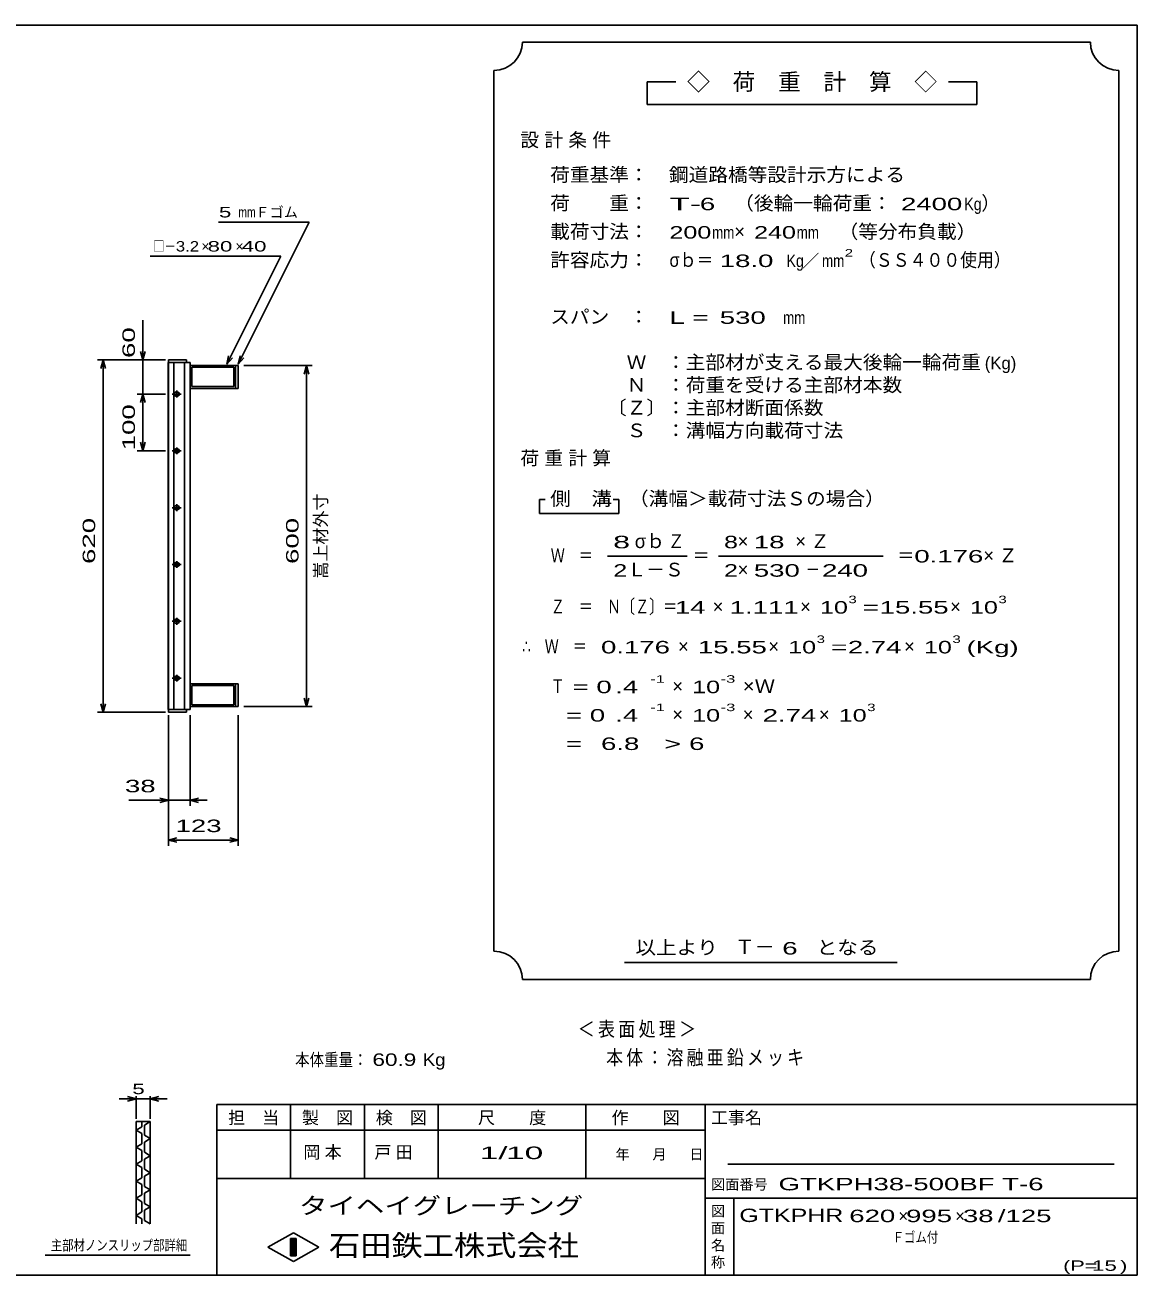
# Model space of a CAD drawing. Units: millimetres, scale not verified. Extents: x -1820 to 1731, y -1282 to 1054.
# Drawn here: x -227 to 1731, y -1146 to 1054 of the extents above; entities that cross this region are included whole.
import ezdxf
from ezdxf.enums import TextEntityAlignment as Align

# ---------------------------------------------------------------- set-up
doc = ezdxf.new("R2010")
doc.units = ezdxf.units.MM
doc.header["$LTSCALE"] = 10
for name, color, linetype, lineweight in [('0_2', 150, 'Continuous', 25), ('16', 3, 'Continuous', 25), ('22', 4, 'Continuous', 25), ('24', 2, 'Continuous', 25), ('32', 4, 'Continuous', 25)]:
    doc.layers.add(name, color=color, linetype=linetype, lineweight=lineweight)
doc.styles.add('ベクトル', font='')
doc.styles.get('ベクトル').set_extended_font_data('ベクトル')

msp = doc.modelspace()

# ---------------------------------------------------------------- linework, layer by layer
at = {"layer": '0_2'}
for p, q in [((-1729, 1053.5), (1731, 1053.5)), ((1731, 1053.5), (1731, -1146.5)), ((1731, -846.5), (111, -846.5)), ((111, -846.5), (111, -1146.5)), ((241, -846.5), (241, -976.5)), ((371, -976.5), (371, -846.5)), ((501, -846.5), (501, -976.5)), ((761, -976.5), (761, -846.5)), ((971, -846.5), (971, -1146.5)), ((971, -891.5), (111, -891.5)), ((1691, -951.5), (1011, -951.5)), ((111, -976.5), (971, -976.5)), ((971, -1011.5), (1731, -1011.5)), ((1021, -1146.5), (1021, -1011.5)), ((201, -1097.5), (246, -1072.5)), ((246, -1072.5), (291, -1097.5)), ((246, -1122.5), (201, -1097.5)), ((241, -1082.5), (251, -1082.5)), ((241, -1112.5), (241, -1082.5)), ((241, -1082.5), (243, -1082.5)), ((243, -1082.5), (243, -1112.5)), ((245, -1112.5), (245, -1082.5)), ((245, -1082.5), (247, -1082.5)), ((291, -1097.5), (246, -1122.5)), ((247, -1082.5), (247, -1112.5)), ((249, -1112.5), (249, -1082.5)), ((249, -1082.5), (251, -1082.5)), ((251, -1082.5), (251, -1112.5)), ((251, -1082.5), (251, -1112.5)), ((251, -1112.5), (241, -1112.5)), ((243, -1112.5), (245, -1112.5)), ((247, -1112.5), (249, -1112.5)), ((1731, -1146.5), (-1729, -1146.5))]:
    msp.add_line(p, q, dxfattribs=at)
at = {"layer": '16'}
for p, q in [((58, 464), (26, 464)), ((26, 464), (26, 459.5)), ((58, 459.5), (58, 464)), ((25.3, -151.5), (25.3, 459.5)), ((25.3, 459.5), (26, 459.5)), ((26, 459.5), (58, 459.5)), ((26, 459.5), (26, -151.5)), ((64, 459.5), (26, 459.5)), ((35.5, 459.5), (35.5, -151.5)), ((54.5, -151.5), (54.5, 459.5)), ((64, -151.5), (64, 459.5)), ((64, 454), (144, 454)), ((64, 414), (64, 454)), ((67, 451), (141, 451)), ((67, 417), (67, 451)), ((141, 451), (141, 417)), ((144, 454), (144, 414)), ((144, 454), (149, 454)), ((149, 454), (149, 414)), ((32.5, 404), (48.5, 404)), ((42.5, 407), (38.5, 407)), ((38.5, 401), (42.5, 401)), ((40.5, 410), (40.5, 398)), ((144, 414), (64, 414)), ((141, 417), (67, 417)), ((149, 414), (144, 414)), ((40.5, 310), (40.5, 298)), ((32.5, 304), (48.5, 304)), ((42.5, 307), (38.5, 307)), ((38.5, 301), (42.5, 301)), ((32.5, 204), (48.5, 204)), ((42.5, 207), (38.5, 207)), ((38.5, 201), (42.5, 201)), ((40.5, 210), (40.5, 198)), ((40.5, 110), (40.5, 98)), ((32.5, 104), (48.5, 104)), ((42.5, 107), (38.5, 107)), ((38.5, 101), (42.5, 101)), ((32.5, 4), (48.5, 4)), ((42.5, 7), (38.5, 7)), ((38.5, 1), (42.5, 1)), ((40.5, 10), (40.5, -2)), ((32.5, -96), (48.5, -96)), ((42.5, -93), (38.5, -93)), ((38.5, -99), (42.5, -99)), ((40.5, -90), (40.5, -102)), ((144, -106), (64, -106)), ((64, -106), (64, -146)), ((141, -109), (67, -109)), ((67, -109), (67, -143)), ((141, -143), (141, -109)), ((144, -146), (144, -106)), ((149, -106), (144, -106)), ((149, -146), (149, -106)), ((26, -151.5), (25.3, -151.5)), ((26, -151.5), (58, -151.5)), ((26, -156), (26, -151.5)), ((26, -151.5), (64, -151.5)), ((58, -151.5), (58, -156)), ((64, -146), (144, -146)), ((67, -143), (141, -143)), ((144, -146), (149, -146)), ((58, -156), (26, -156))]:
    msp.add_line(p, q, dxfattribs=at)
for centre, radius, start, end in [((38.5, 404), 3, 90, 270), ((40.5, 404), 4, 46.6, 133.4), ((40.5, 404), 4, 226.6, 313.4), ((42.5, 404), 3, 270, 90), ((40.5, 304), 4, 46.6, 133.4), ((38.5, 304), 3, 90, 270), ((40.5, 304), 4, 226.6, 313.4), ((42.5, 304), 3, 270, 90), ((38.5, 204), 3, 90, 270), ((40.5, 204), 4, 46.6, 133.4), ((40.5, 204), 4, 226.6, 313.4), ((42.5, 204), 3, 270, 90), ((38.5, 104), 3, 90, 270), ((40.5, 104), 4, 46.6, 133.4), ((40.5, 104), 4, 226.6, 313.4), ((42.5, 104), 3, 270, 90), ((38.5, 4), 3, 90, 270), ((40.5, 4), 4, 46.6, 133.4), ((40.5, 4), 4, 226.6, 313.4), ((42.5, 4), 3, 270, 90), ((38.5, -96), 3, 90, 270), ((40.5, -96), 4, 46.6, 133.4), ((40.5, -96), 4, 226.6, 313.4), ((42.5, -96), 3, 270, 90)]:
    msp.add_arc(centre, radius, start, end, dxfattribs=at)
at = {"layer": '22'}
for p, q in [((114, 706.5), (274, 706.5)), ((149, 456.5), (274, 706.5)), ((-6, 646.5), (224, 646.5)), ((129, 456.5), (224, 646.5)), ((-19, 464), (-19, 534)), ((-99, 464), (21, 464)), ((-93, 449), (-89, 464)), ((-85, 449), (-89, 464)), ((-89, -156), (-89, 464)), ((21, 464), (-29, 464)), ((-19, 464), (-23, 479)), ((-15, 479), (-19, 464)), ((-19, 464), (-19, 404)), ((129, 456.5), (132, 471.1)), ((129, 456.5), (139, 467.5)), ((149, 456.5), (152, 471.1)), ((149, 456.5), (159, 467.5)), ((159, 454), (279, 454)), ((265, 439), (269, 454)), ((273, 439), (269, 454)), ((269, -146), (269, 454)), ((-29, 404), (21, 404)), ((-23, 389), (-19, 404)), ((-15, 389), (-19, 404)), ((-19, 304), (-19, 404)), ((-19, 304), (-23, 319)), ((-19, 304), (-15, 319)), ((-29, 304), (21, 304)), ((269, -146), (265, -131)), ((269, -146), (273, -131)), ((-89, -156), (-93, -141)), ((-89, -156), (-85, -141)), ((159, -146), (279, -146)), ((-99, -156), (21, -156)), ((26, -321), (26, -161)), ((26, -391), (26, -161)), ((64, -321), (64, -161)), ((149, -391), (149, -161)), ((26, -311), (11, -307)), ((64, -311), (79, -307)), ((-44, -311), (26, -311)), ((11, -315), (26, -311)), ((26, -311), (64, -311)), ((79, -315), (64, -311)), ((64, -311), (94, -311)), ((26, -381), (41, -377)), ((41, -385), (26, -381)), ((26, -381), (149, -381)), ((149, -381), (134, -377)), ((134, -385), (149, -381))]:
    msp.add_line(p, q, dxfattribs=at)
at = {"layer": '24', "color": 4}
for p, q in [((1649, 1023.5), (649, 1023.5)), ((599, 973.5), (599, -576.5)), ((1699, -576.5), (1699, 973.5)), ((919, 953.5), (869, 953.5)), ((869, 953.5), (869, 913.5)), ((1449, 953.5), (1399, 953.5)), ((1449, 913.5), (1449, 953.5)), ((869, 913.5), (1449, 913.5)), ((689, 218.5), (679, 218.5)), ((679, 218.5), (679, 193.5)), ((819, 218.5), (809, 218.5)), ((819, 193.5), (819, 218.5)), ((679, 193.5), (819, 193.5)), ((799, 118.5), (939, 118.5)), ((994, 118.5), (1284, 118.5)), ((829, -596.5), (1309, -596.5)), ((649, -626.5), (1649, -626.5))]:
    msp.add_line(p, q, dxfattribs=at)
for centre, start, end in [((599, 1023.5), 270, 0), ((1699, 1023.5), 180, 270), ((599, -626.5), 0, 90), ((1699, -626.5), 90, 180)]:
    msp.add_arc(centre, 50, start, end, dxfattribs=at)
at = {"layer": '32'}
for p, q in [((-31, -836.5), (-46, -832.5)), ((-31, -871.5), (-31, -831.5)), ((-6, -831.5), (-6, -871.5)), ((-6, -836.5), (9, -832.5)), ((-31, -836.5), (-61, -836.5)), ((-46, -840.5), (-31, -836.5)), ((-31, -836.5), (-6, -836.5)), ((9, -840.5), (-6, -836.5)), ((-6, -836.5), (24, -836.5)), ((-31, -876.5), (-6, -876.5)), ((-31, -1056.5), (-31, -876.5)), ((-21, -876.5), (-21, -885.5)), ((-6, -876.5), (-16, -882.5)), ((-6, -876.5), (-6, -1056.5)), ((-21, -885.5), (-31, -891.5)), ((-31, -891.5), (-21, -897.5)), ((-21, -897.5), (-21, -915.5)), ((-16, -882.5), (-16, -900.5)), ((-16, -900.5), (-6, -906.5)), ((-21, -915.5), (-31, -921.5)), ((-31, -921.5), (-21, -927.5)), ((-6, -906.5), (-16, -912.5)), ((-16, -912.5), (-16, -930.5)), ((-21, -945.5), (-31, -951.5)), ((-21, -927.5), (-21, -945.5)), ((-16, -930.5), (-6, -936.5)), ((-6, -936.5), (-16, -942.5)), ((-16, -942.5), (-16, -960.5)), ((-31, -951.5), (-21, -957.5)), ((-21, -957.5), (-21, -975.5)), ((-16, -960.5), (-6, -966.5)), ((-6, -966.5), (-16, -972.5)), ((-21, -975.5), (-31, -981.5)), ((-31, -981.5), (-21, -987.5)), ((-21, -987.5), (-21, -1005.5)), ((-16, -972.5), (-16, -990.5)), ((-21, -1005.5), (-31, -1011.5)), ((-31, -1011.5), (-21, -1017.5)), ((-16, -990.5), (-6, -996.5)), ((-6, -996.5), (-16, -1002.5)), ((-16, -1002.5), (-16, -1020.5)), ((-21, -1017.5), (-21, -1035.5)), ((-16, -1020.5), (-6, -1026.5)), ((-6, -1026.5), (-16, -1032.5)), ((-16, -1032.5), (-16, -1050.5)), ((-21, -1035.5), (-31, -1041.5)), ((-31, -1041.5), (-21, -1047.5)), ((-21, -1047.5), (-21, -1056.5)), ((-16, -1050.5), (-6, -1056.5)), ((64, -1111.5), (-191, -1111.5))]:
    msp.add_line(p, q, dxfattribs=at)

# ---------------------------------------------------------------- texts
at = {"layer": '0_2', "style": 'ベクトル'}
for s, height, p in [('担\u3000当', 21.99, (131, -869.5)), ('製\u3000図', 21.99, (261, -869.5)), ('検\u3000図', 21.99, (391, -869.5)), ('尺\u3000\u3000度', 21.99, (571, -869.5)), ('作\u3000\u3000図', 21.99, (806, -869.5)), ('工事名', 21.99, (981, -869.5)), ('年', 18.3, (813, -934)), ('月', 18.3, (878, -934)), ('日', 18.3, (943, -934)), ('図面番号', 18.33, (981, -987)), ('図', 18.3, (981, -1034)), ('面', 18.3, (981, -1064)), ('名', 18.3, (981, -1094)), ('称', 18.3, (981, -1124))]:
    msp.add_text(s, height=height, dxfattribs=at).set_placement(p, align=Align.MIDDLE_LEFT)
at = {"layer": '0_2', "color": 222, "style": 'ベクトル'}
for s, height, width, p in [('タイヘイグレーチング', 29.33, 1.25, (256, -1024.5)), ('石田鉄工株式会社', 36.66, 1.1, (308.5, -1094.5))]:
    msp.add_text(s, height=height, dxfattribs=dict(at, width=width)).set_placement(p, align=Align.MIDDLE_LEFT)
at = {"layer": '22', "color": 2, "style": 'ベクトル'}
for s, height, width, p in [(' 5 ', 18.33, 1.6, (104, 724)), ('mm', 18.33, 0.75, (149, 724)), ('□－', 18.33, 0.8, (-1, 664)), ('3.2', 18.33, 1.2, (39, 664)), (' 80 ', 18.33, 1.6, (84, 664)), (' 40 ', 18.33, 1.6, (144, 664)), (' 38 ', 21.99, 1.65, (-64, -286)), (' 123 ', 21.99, 1.65, (25, -356)), ('本体重量：', 21.99, 0.85, (249, -767.5)), (' 60.9', 21.99, 1.35, (374, -767.5)), ('Kg', 21.99, 1.1, (474, -767.5)), ('1/', 21.99, 2, (574, -931.5)), (' 10 ', 21.99, 2, (604, -931.5)), ('GTKPH38-500BF T-6               ', 21.99, 1.65, (1100, -986.5)), ('GTKPHR', 23.46, 1.4, (1031, -1041.5)), (' 620 ', 21.99, 1.65, (1211, -1042.5)), (' 995 ', 21.99, 1.65, (1311, -1042.5)), (' 38 ', 21.99, 1.65, (1411, -1042.5)), ('/', 22, 1.65, (1486, -1042.5)), (' 125 ', 21.99, 1.65, (1486, -1042.5)), ('Ｆゴム付', 18.33, 0.8, (1301, -1080)), ('(P=', 18.33, 1.55, (1601, -1130)), (' 15 ', 18.33, 1.6, (1641, -1130)), (')', 18.3, 1.6, (1701, -1130))]:
    msp.add_text(s, height=height, dxfattribs=dict(at, width=width)).set_placement(p, align=Align.MIDDLE_LEFT)
for s, height, p in [('Ｆゴム', 18.33, (179, 724)), ('×', 18.3, (84, 664)), ('×', 18.3, (144, 664)), ('×', 22, (1311, -1042.5)), ('×', 22, (1411, -1042.5))]:
    msp.add_text(s, height=height, dxfattribs=at).set_placement(p, align=Align.MIDDLE_LEFT)
at = {"layer": '22', "color": 2, "style": 'ベクトル', "width": 1.65}
for s, p in [(' 60 ', (-44, 454)), (' 100 ', (-44, 291.5)), (' 620 ', (-114, 91.5)), (' 600', (244, 91.5))]:
    msp.add_text(s, height=21.99, rotation=90, dxfattribs=at).set_placement(p, align=Align.MIDDLE_LEFT)
at = {"layer": '22', "color": 2, "style": 'ベクトル'}
msp.add_text('嵩上材外寸', height=21.99, rotation=90, dxfattribs=at).set_placement((294, 79), align=Align.MIDDLE_LEFT)
at = {"layer": '22', "color": 2, "attachment_point": 4, "style": 'ベクトル'}
for s, insert, char_height in [('\\T1.2;\\W0.85;＜表面処理＞', (746.5, -715), 25.66), ('\\T1.19;\\W0.85;本体：溶融亜鉛メッキ', (796.5, -765), 25.66), ('\\T1.25;岡本\u3000', (263.5, -931.5), 21.99), ('\\T1.25;戸田\u3000', (388.5, -931.5), 21.99)]:
    msp.add_mtext(s, dxfattribs=dict(at, insert=insert, char_height=char_height))
at = {"layer": '24', "style": 'ベクトル'}
for s, height, p in [('◇\u3000荷\u3000重\u3000計\u3000算\u3000◇', 29.33, (939, 953.5)), ('）', 24.2, (1457, 740)), ('×', 24.2, (1022, 690)), ('／', 22, (1141.5, 638.5)), ('(Kg)', 21.99, (1463, 458.5)), ('σｂ', 24.19, (847, 145)), ('×', 24.2, (1028, 145)), ('Ｌ－Ｓ', 24.19, (834, 95)), ('×', 24.2, (1028, 95)), ('×', 24.2, (984, 30)), ('×', 24.2, (1138, 30)), ('×', 24.2, (1402, 30)), ('×', 24.2, (923, -40)), ('×', 24.2, (1082, -40)), ('×', 24.2, (1321, -40)), ('×', 24.2, (913, -110)), ('×', 24.2, (913, -160)), ('×', 24.2, (1037, -160)), ('×', 24.2, (1171, -160)), ('Ｔ－', 25.66, (1023, -569))]:
    msp.add_text(s, height=height, dxfattribs=at).set_placement(p, align=Align.MIDDLE_LEFT)
for s, height, width, p in [('荷重基準：\u3000', 24.19, 1.05, (698, 790)), ('鋼道路橋等設計示方による', 24.19, 1.05, (907, 790)), ('荷\u3000\u3000重：\u3000', 24.19, 1.05, (698, 740)), ('T-', 21.99, 2, (908, 738.5)), (' 6 ', 21.99, 1.65, (948, 738.5)), ('（後輪一輪荷重：', 24.19, 1.05, (1022, 740)), (' 2400', 21.99, 1.65, (1302, 738.5)), ('Kg', 21.99, 0.85, (1427, 738.5)), ('載荷寸法：\u3000', 24.19, 1.05, (698, 690)), ('\u3000（等分布負載）', 24.19, 1.05, (1171, 690)), ('200', 21.99, 1.5, (908, 688.5)), ('mm', 21.99, 0.8, (983, 688.5)), ('240', 21.99, 1.5, (1057, 688.5)), ('mm', 21.99, 0.8, (1132, 688.5)), ('許容応力：\u3000', 24.19, 1.05, (698, 640)), ('σｂ＝', 24.19, 0.9, (908, 640)), (' 18.0', 21.99, 1.65, (983, 638.5)), ('Kg', 21.99, 0.85, (1114, 638.5)), ('mm', 21.99, 0.8, (1176.5, 638.5)), ('2', 13.2, 1.5, (1216.5, 652.5)), ('（ＳＳ４００使用）', 24.19, 0.9, (1241.5, 640)), ('スパン\u3000：\u3000', 24.19, 1.05, (698, 540)), ('L =', 21.99, 1.65, (908, 538.5)), (' 530 ', 21.99, 1.65, (983, 538.5)), ('mm', 21.99, 0.8, (1108, 538.5)), ('\u3000Ｗ\u3000：主部材が支える最大後輪一輪荷重', 24.19, 1.05, (798, 460)), ('\u3000Ｎ\u3000：荷重を受ける主部材本数', 24.19, 1.05, (798, 420)), ('〔Ｚ〕：主部材断面係数', 24.19, 1.05, (798, 380)), ('\u3000Ｓ\u3000：溝幅方向載荷寸法', 24.19, 1.05, (798, 340)), ('側\u3000溝', 24.19, 1.1, (698, 220)), ('\u3000（溝幅＞載荷寸法Ｓの場合）', 24.19, 1.05, (802, 220)), ('8', 22, 1.8, (809, 143.5)), ('Ｚ', 24.2, 0.9, (905, 145)), ('8', 22, 1.5, (1004, 143.5)), (' 18 ', 21.99, 1.65, (1043, 143.5)), ('Ｗ\u3000＝', 24.19, 0.75, (699, 120)), ('＝', 24.2, 0.9, (949, 120)), ('＝', 24.2, 0.9, (1309, 120)), ('0.176', 21.99, 1.65, (1339, 118.5)), ('2', 22, 1.5, (809, 93.5)), ('2', 22, 1.5, (1004, 93.5)), (' 530 ', 21.99, 1.65, (1043, 93.5)), ('－', 24.2, 0.75, (1148, 95)), (' 240 ', 21.99, 1.65, (1163, 93.5)), ('Ｚ\u3000＝\u3000Ｎ〔Ｚ〕＝', 24.19, 0.75, (699, 30)), ('3', 13.2, 1.5, (1223, 42.5)), ('3', 13.2, 1.5, (1487, 42.5)), (' 14 ', 21.99, 1.65, (904, 28.5)), ('1.111', 21.99, 1.65, (1014, 28.5)), ('10', 21.99, 1.5, (1173, 28.5)), ('=', 22, 1.7, (1248, 28.5)), ('15.55', 21.99, 1.65, (1278, 28.5)), ('10', 21.99, 1.5, (1437, 28.5)), ('3', 13.2, 1.5, (1167, -27.5)), ('3', 13.2, 1.5, (1406, -27.5)), ('∴\u3000Ｗ\u3000＝', 24.19, 0.75, (649, -40)), (' 0.176', 21.99, 1.65, (774, -41.5)), ('15.55', 21.99, 1.65, (958, -41.5)), ('10', 21.99, 1.5, (1117, -41.5)), ('=', 22, 1.7, (1192, -41.5)), ('2.74', 21.99, 1.65, (1222, -41.5)), ('10', 21.99, 1.5, (1356, -41.5)), ('(Kg)', 21.99, 1.65, (1431, -41.5)), ('Ｔ', 24.2, 0.75, (699, -110)), (' = 0', 21.99, 1.65, (724, -111.5)), (' .4 ', 21.99, 1.65, (799, -111.5)), ('-1', 13.2, 1.65, (874, -97.5)), ('10', 21.99, 1.5, (948, -111.5)), ('-3', 13.2, 1.65, (998, -97.5)), ('×Ｗ', 24.19, 1.1, (1037, -110)), ('  = 0', 21.99, 1.65, (699, -161.5)), (' .4 ', 21.99, 1.65, (799, -161.5)), ('-1', 13.2, 1.65, (874, -147.5)), ('10', 21.99, 1.5, (948, -161.5)), ('-3', 13.2, 1.65, (998, -147.5)), ('2.74', 21.99, 1.65, (1072, -161.5)), ('10', 21.99, 1.5, (1206, -161.5)), ('3', 13.2, 1.5, (1256, -147.5)), ('  =', 21.99, 1.65, (699, -211.5)), (' 6.8', 21.99, 1.65, (774, -211.5)), ('>', 22, 1.7, (899, -211.5)), (' 6 ', 21.99, 1.65, (929, -211.5)), ('以上より\u3000', 24.19, 1.1, (848, -570)), (' 6 ', 21.99, 1.65, (1093, -571.5)), ('となる', 24.19, 1.1, (1167, -570))]:
    msp.add_text(s, height=height, dxfattribs=dict(at, width=width)).set_placement(p, align=Align.MIDDLE_LEFT)
at = {"layer": '24', "char_height": 24.19, "attachment_point": 4, "style": 'ベクトル'}
for s, insert in [('\\T1.28;設計条件', (645.5, 850)), ('\\T1.28;荷重計算', (645.5, 290)), ('\\T1.42;×Ｚ', (1129.5, 145)), ('\\T1.42;×Ｚ', (1460.5, 120))]:
    msp.add_mtext(s, dxfattribs=dict(at, insert=insert))
at = {"layer": '32', "color": 2, "style": 'ベクトル'}
for s, width, p in [(' 5 ', 1.6, (-48.5, -819)), ('主部材ノンスリップ部詳細', 0.8, (-181, -1094))]:
    msp.add_text(s, height=18.33, dxfattribs=dict(at, width=width)).set_placement(p, align=Align.MIDDLE_LEFT)

doc.saveas('drawing.dxf')
